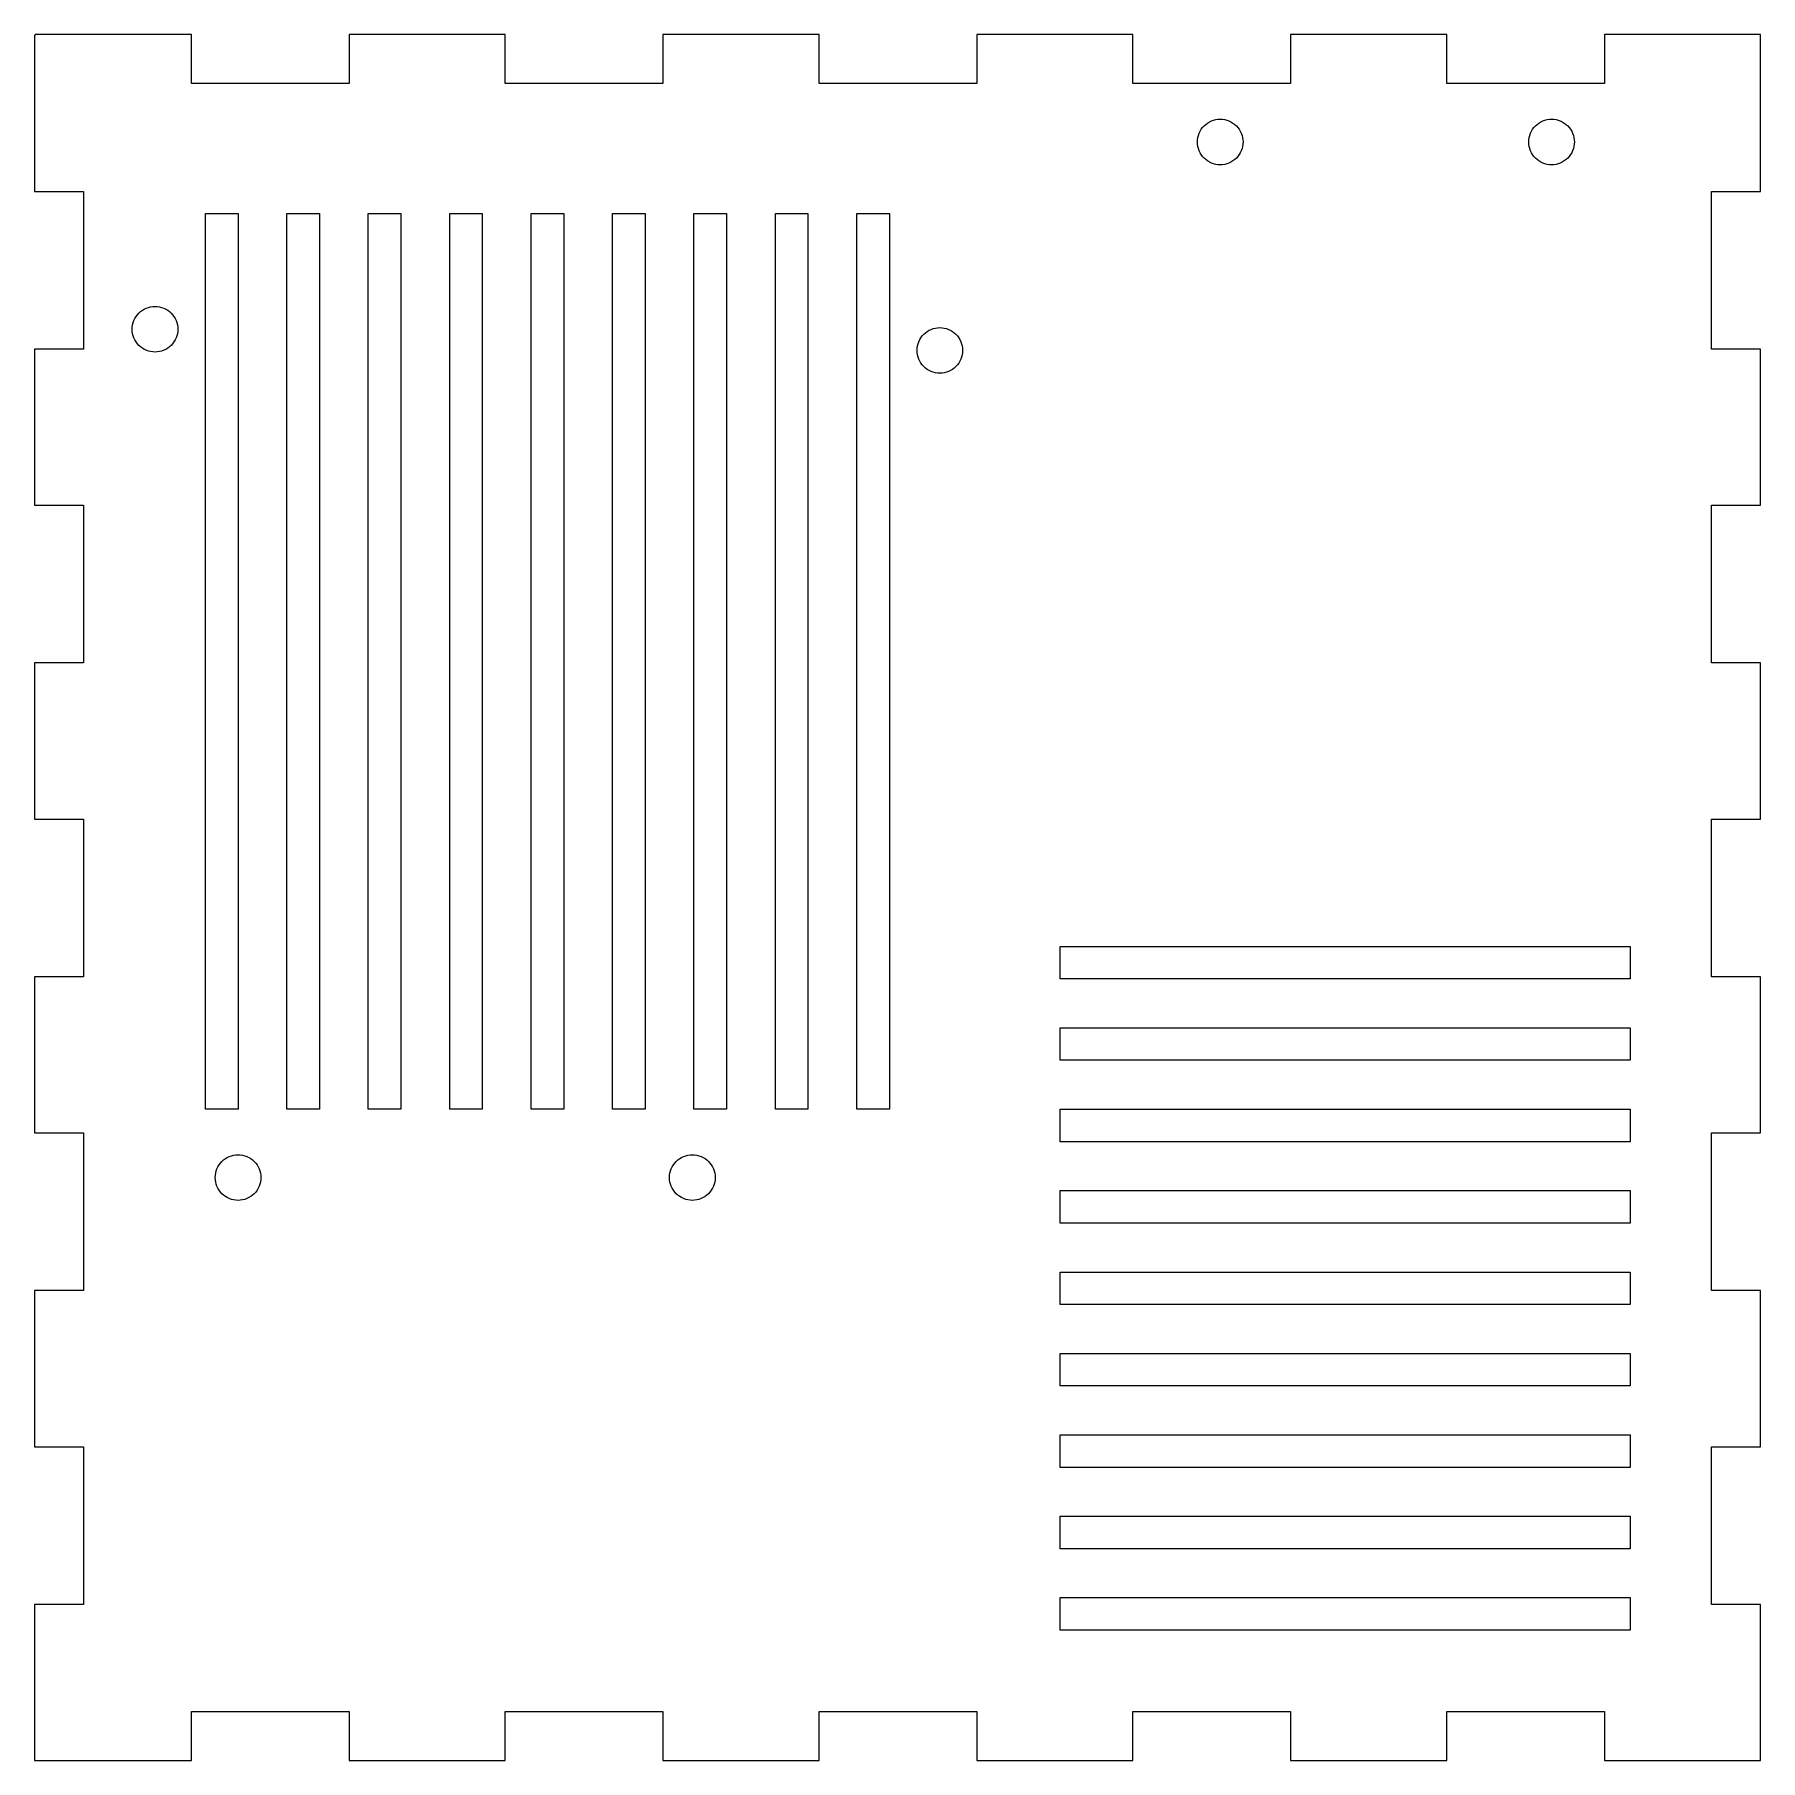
# Model space of a CAD drawing. Header units: metres. Extents: x 0 to 106, y 0 to 106.
import ezdxf

# ---------------------------------------------------------------- set-up
doc = ezdxf.new("R2010")
doc.units = ezdxf.units.M

msp = doc.modelspace()

# ---------------------------------------------------------------- linework, layer by layer
for p, q in [((9.63635, 106), (0.049, 106)), ((0.049, 106), (0.049, 105.951)), ((9.63635, 103), (9.63635, 106)), ((28.9091, 106), (19.3217, 106)), ((19.3217, 106), (19.3217, 103)), ((28.9091, 103), (28.9091, 106)), ((48.1818, 106), (38.5945, 106)), ((38.5945, 106), (38.5945, 103)), ((48.1818, 103), (48.1818, 106)), ((67.4545, 106), (57.8672, 106)), ((57.8672, 106), (57.8672, 103)), ((67.4545, 103), (67.4545, 106)), ((86.7273, 106), (77.1399, 106)), ((77.1399, 106), (77.1399, 103)), ((86.7273, 103), (86.7273, 106)), ((106, 106), (96.4126, 106)), ((96.4126, 106), (96.4126, 103)), ((106, 96.3636), (106, 106)), ((0.049, 105.951), (0, 105.951)), ((0, 105.951), (0, 96.3636)), ((19.3217, 103), (9.63635, 103)), ((38.5945, 103), (28.9091, 103)), ((57.8672, 103), (48.1818, 103)), ((77.1399, 103), (67.4545, 103)), ((96.4126, 103), (86.7273, 103)), ((72.2842, 100.693), (72.4136, 100.74)), ((72.4136, 100.74), (72.5469, 100.773)), ((72.5469, 100.773), (72.6828, 100.793)), ((72.6828, 100.793), (72.82, 100.8)), ((72.82, 100.8), (72.9572, 100.793)), ((72.9572, 100.793), (73.0931, 100.773)), ((73.0931, 100.773), (73.2264, 100.74)), ((73.2264, 100.74), (73.3558, 100.693)), ((92.6342, 100.693), (92.7636, 100.74)), ((92.7636, 100.74), (92.8969, 100.773)), ((92.8969, 100.773), (93.0328, 100.793)), ((93.0328, 100.793), (93.17, 100.8)), ((93.17, 100.8), (93.3072, 100.793)), ((93.3072, 100.793), (93.4431, 100.773)), ((93.4431, 100.773), (93.5764, 100.74)), ((93.5764, 100.74), (93.7057, 100.693)), ((71.4267, 99.5372), (71.4469, 99.6731)), ((71.4469, 99.6731), (71.4803, 99.8064)), ((71.4803, 99.8064), (71.5266, 99.9357)), ((71.5266, 99.9357), (71.5853, 100.06)), ((71.5853, 100.06), (71.6559, 100.178)), ((71.6559, 100.178), (71.7378, 100.288)), ((71.7378, 100.288), (71.83, 100.39)), ((71.83, 100.39), (71.9318, 100.482)), ((71.9318, 100.482), (72.0422, 100.564)), ((72.0422, 100.564), (72.16, 100.635)), ((72.16, 100.635), (72.2842, 100.693)), ((73.3558, 100.693), (73.4799, 100.635)), ((73.4799, 100.635), (73.5978, 100.564)), ((73.5978, 100.564), (73.7081, 100.482)), ((73.7081, 100.482), (73.81, 100.39)), ((73.81, 100.39), (73.9022, 100.288)), ((73.9022, 100.288), (73.9841, 100.178)), ((73.9841, 100.178), (74.0547, 100.06)), ((74.0547, 100.06), (74.1134, 99.9357)), ((74.1134, 99.9357), (74.1597, 99.8064)), ((74.1597, 99.8064), (74.1931, 99.6731)), ((74.1931, 99.6731), (74.2133, 99.5372)), ((91.7767, 99.5372), (91.7969, 99.6731)), ((91.7969, 99.6731), (91.8303, 99.8064)), ((91.8303, 99.8064), (91.8766, 99.9357)), ((91.8766, 99.9357), (91.9353, 100.06)), ((91.9353, 100.06), (92.0059, 100.178)), ((92.0059, 100.178), (92.0878, 100.288)), ((92.0878, 100.288), (92.1801, 100.39)), ((92.1801, 100.39), (92.2818, 100.482)), ((92.2818, 100.482), (92.3922, 100.564)), ((92.3922, 100.564), (92.51, 100.635)), ((92.51, 100.635), (92.6342, 100.693)), ((93.7057, 100.693), (93.83, 100.635)), ((93.83, 100.635), (93.9478, 100.564)), ((93.9478, 100.564), (94.0582, 100.482)), ((94.0582, 100.482), (94.1599, 100.39)), ((94.1599, 100.39), (94.2522, 100.288)), ((94.2522, 100.288), (94.3341, 100.178)), ((94.3341, 100.178), (94.4047, 100.06)), ((94.4047, 100.06), (94.4634, 99.9357)), ((94.4634, 99.9357), (94.5097, 99.8064)), ((94.5097, 99.8064), (94.5431, 99.6731)), ((94.5431, 99.6731), (94.5632, 99.5372)), ((71.42, 99.4), (71.4267, 99.5372)), ((71.4267, 99.2628), (71.42, 99.4)), ((71.4469, 99.1269), (71.4267, 99.2628)), ((71.4803, 98.9936), (71.4469, 99.1269)), ((71.5266, 98.8642), (71.4803, 98.9936)), ((71.5853, 98.74), (71.5266, 98.8642)), ((71.6559, 98.6222), (71.5853, 98.74)), ((71.7378, 98.5118), (71.6559, 98.6222)), ((73.9841, 98.6222), (73.9022, 98.5118)), ((74.0547, 98.74), (73.9841, 98.6222)), ((74.1134, 98.8642), (74.0547, 98.74)), ((74.1597, 98.9936), (74.1134, 98.8642)), ((74.1931, 99.1269), (74.1597, 98.9936)), ((74.2133, 99.2628), (74.1931, 99.1269)), ((74.2133, 99.5372), (74.22, 99.4)), ((74.22, 99.4), (74.2133, 99.2628)), ((91.77, 99.4), (91.7767, 99.5372)), ((91.7767, 99.2628), (91.77, 99.4)), ((91.7969, 99.1269), (91.7767, 99.2628)), ((91.8303, 98.9936), (91.7969, 99.1269)), ((91.8766, 98.8642), (91.8303, 98.9936)), ((91.9353, 98.74), (91.8766, 98.8642)), ((92.0059, 98.6222), (91.9353, 98.74)), ((92.0878, 98.5118), (92.0059, 98.6222)), ((94.3341, 98.6222), (94.2522, 98.5118)), ((94.4047, 98.74), (94.3341, 98.6222)), ((94.4634, 98.8642), (94.4047, 98.74)), ((94.5097, 98.9936), (94.4634, 98.8642)), ((94.5431, 99.1269), (94.5097, 98.9936)), ((94.5632, 99.2628), (94.5431, 99.1269)), ((94.5632, 99.5372), (94.57, 99.4)), ((94.57, 99.4), (94.5632, 99.2628)), ((71.83, 98.41), (71.7378, 98.5118)), ((71.9318, 98.3178), (71.83, 98.41)), ((72.0422, 98.2359), (71.9318, 98.3178)), ((72.16, 98.1653), (72.0422, 98.2359)), ((72.2842, 98.1066), (72.16, 98.1653)), ((72.4136, 98.0603), (72.2842, 98.1066)), ((72.5469, 98.0269), (72.4136, 98.0603)), ((72.6828, 98.0067), (72.5469, 98.0269)), ((72.82, 98), (72.6828, 98.0067)), ((72.9572, 98.0067), (72.82, 98)), ((73.0931, 98.0269), (72.9572, 98.0067)), ((73.2264, 98.0603), (73.0931, 98.0269)), ((73.3558, 98.1066), (73.2264, 98.0603)), ((73.4799, 98.1653), (73.3558, 98.1066)), ((73.5978, 98.2359), (73.4799, 98.1653)), ((73.7081, 98.3178), (73.5978, 98.2359)), ((73.81, 98.41), (73.7081, 98.3178)), ((73.9022, 98.5118), (73.81, 98.41)), ((92.1801, 98.41), (92.0878, 98.5118)), ((92.2818, 98.3178), (92.1801, 98.41)), ((92.3922, 98.2359), (92.2818, 98.3178)), ((92.51, 98.1653), (92.3922, 98.2359)), ((92.6342, 98.1066), (92.51, 98.1653)), ((92.7636, 98.0603), (92.6342, 98.1066)), ((92.8969, 98.0269), (92.7636, 98.0603)), ((93.0328, 98.0067), (92.8969, 98.0269)), ((93.17, 98), (93.0328, 98.0067)), ((93.3072, 98.0067), (93.17, 98)), ((93.4431, 98.0269), (93.3072, 98.0067)), ((93.5764, 98.0603), (93.4431, 98.0269)), ((93.7057, 98.1066), (93.5764, 98.0603)), ((93.83, 98.1653), (93.7057, 98.1066)), ((93.9478, 98.2359), (93.83, 98.1653)), ((94.0582, 98.3178), (93.9478, 98.2359)), ((94.1599, 98.41), (94.0582, 98.3178)), ((94.2522, 98.5118), (94.1599, 98.41)), ((0, 96.3636), (3, 96.3636)), ((3, 96.3636), (3, 86.6783)), ((103, 86.6783), (103, 96.3636)), ((103, 96.3636), (106, 96.3636)), ((10.5, 40), (10.5, 95)), ((10.5, 95), (12.5, 95)), ((12.5, 95), (12.5, 40)), ((15.5, 40), (15.5, 95)), ((15.5, 95), (17.5, 95)), ((17.5, 95), (17.5, 40)), ((20.5, 40), (20.5, 95)), ((20.5, 95), (22.5, 95)), ((22.5, 95), (22.5, 40)), ((25.5, 40), (25.5, 95)), ((25.5, 95), (27.5, 95)), ((27.5, 95), (27.5, 40)), ((30.5, 40), (30.5, 95)), ((30.5, 95), (32.5, 95)), ((32.5, 95), (32.5, 40)), ((35.5, 40), (35.5, 95)), ((35.5, 95), (37.5, 95)), ((37.5, 95), (37.5, 40)), ((40.5, 40), (40.5, 95)), ((40.5, 95), (42.5, 95)), ((42.5, 95), (42.5, 40)), ((45.5, 40), (45.5, 95)), ((45.5, 95), (47.5, 95)), ((47.5, 95), (47.5, 40)), ((50.5, 40), (50.5, 95)), ((50.5, 95), (52.5, 95)), ((52.5, 95), (52.5, 40)), ((6.51184, 88.9822), (6.62219, 89.0641)), ((6.62219, 89.0641), (6.74004, 89.1347)), ((6.74004, 89.1347), (6.86424, 89.1934)), ((6.86424, 89.1934), (6.99359, 89.2397)), ((6.99359, 89.2397), (7.12686, 89.2731)), ((7.12686, 89.2731), (7.26277, 89.2933)), ((7.26277, 89.2933), (7.39999, 89.3)), ((7.39999, 89.3), (7.53722, 89.2933)), ((7.53722, 89.2933), (7.67313, 89.2731)), ((7.67313, 89.2731), (7.8064, 89.2397)), ((7.8064, 89.2397), (7.93575, 89.1934)), ((7.93575, 89.1934), (8.05995, 89.1347)), ((8.05995, 89.1347), (8.1778, 89.0641)), ((8.1778, 89.0641), (8.28815, 88.9822)), ((6, 87.9), (6.00673, 88.0372)), ((6.00673, 88.0372), (6.0269, 88.1731)), ((6.0269, 88.1731), (6.06027, 88.3064)), ((6.06027, 88.3064), (6.10657, 88.4357)), ((6.10657, 88.4357), (6.1653, 88.56)), ((6.1653, 88.56), (6.23593, 88.6778)), ((6.23593, 88.6778), (6.31778, 88.7881)), ((6.31778, 88.7881), (6.41005, 88.8899)), ((6.41005, 88.8899), (6.51184, 88.9822)), ((8.28815, 88.9822), (8.38994, 88.8899)), ((8.38994, 88.8899), (8.48221, 88.7881)), ((8.48221, 88.7881), (8.56406, 88.6778)), ((8.56406, 88.6778), (8.63469, 88.56)), ((8.63469, 88.56), (8.69342, 88.4357)), ((8.69342, 88.4357), (8.73972, 88.3064)), ((8.73972, 88.3064), (8.77309, 88.1731)), ((8.77309, 88.1731), (8.79326, 88.0372)), ((8.79326, 88.0372), (8.79999, 87.9)), ((55.3269, 87.9731), (55.4628, 87.9933)), ((55.4628, 87.9933), (55.6, 88)), ((55.6, 88), (55.7372, 87.9933)), ((55.7372, 87.9933), (55.8731, 87.9731)), ((6.00673, 87.7628), (6, 87.9)), ((6.0269, 87.6269), (6.00673, 87.7628)), ((6.06027, 87.4936), (6.0269, 87.6269)), ((6.10657, 87.3642), (6.06027, 87.4936)), ((6.1653, 87.24), (6.10657, 87.3642)), ((6.23593, 87.1222), (6.1653, 87.24)), ((6.31778, 87.0118), (6.23593, 87.1222)), ((6.41005, 86.91), (6.31778, 87.0118)), ((8.48221, 87.0118), (8.38994, 86.91)), ((8.56406, 87.1222), (8.48221, 87.0118)), ((8.63469, 87.24), (8.56406, 87.1222)), ((8.69342, 87.3642), (8.63469, 87.24)), ((8.73972, 87.4936), (8.69342, 87.3642)), ((8.77309, 87.6269), (8.73972, 87.4936)), ((8.79326, 87.7628), (8.77309, 87.6269)), ((8.79999, 87.9), (8.79326, 87.7628)), ((54.2269, 86.8731), (54.2603, 87.0064)), ((54.2603, 87.0064), (54.3066, 87.1358)), ((54.3066, 87.1358), (54.3653, 87.2599)), ((54.3653, 87.2599), (54.4359, 87.3778)), ((54.4359, 87.3778), (54.5178, 87.4881)), ((54.5178, 87.4881), (54.61, 87.59)), ((54.61, 87.59), (54.7118, 87.6822)), ((54.7118, 87.6822), (54.8222, 87.7641)), ((54.8222, 87.7641), (54.94, 87.8347)), ((54.94, 87.8347), (55.0642, 87.8934)), ((55.0642, 87.8934), (55.1936, 87.9397)), ((55.1936, 87.9397), (55.3269, 87.9731)), ((55.8731, 87.9731), (56.0064, 87.9397)), ((56.0064, 87.9397), (56.1358, 87.8934)), ((56.1358, 87.8934), (56.2599, 87.8347)), ((56.2599, 87.8347), (56.3778, 87.7641)), ((56.3778, 87.7641), (56.4881, 87.6822)), ((56.4881, 87.6822), (56.59, 87.59)), ((56.59, 87.59), (56.6822, 87.4881)), ((56.6822, 87.4881), (56.7641, 87.3778)), ((56.7641, 87.3778), (56.8347, 87.2599)), ((56.8347, 87.2599), (56.8934, 87.1358)), ((56.8934, 87.1358), (56.9397, 87.0064)), ((56.9397, 87.0064), (56.9731, 86.8731)), ((3, 86.6783), (0, 86.6783)), ((0, 86.6783), (0, 77.0909)), ((6.51184, 86.8178), (6.41005, 86.91)), ((6.62219, 86.7359), (6.51184, 86.8178)), ((6.74004, 86.6653), (6.62219, 86.7359)), ((6.86424, 86.6066), (6.74004, 86.6653)), ((6.99359, 86.5603), (6.86424, 86.6066)), ((7.12686, 86.5269), (6.99359, 86.5603)), ((7.26277, 86.5067), (7.12686, 86.5269)), ((7.39999, 86.5), (7.26277, 86.5067)), ((7.53722, 86.5067), (7.39999, 86.5)), ((7.67313, 86.5269), (7.53722, 86.5067)), ((7.8064, 86.5603), (7.67313, 86.5269)), ((7.93575, 86.6066), (7.8064, 86.5603)), ((8.05995, 86.6653), (7.93575, 86.6066)), ((8.1778, 86.7359), (8.05995, 86.6653)), ((8.28815, 86.8178), (8.1778, 86.7359)), ((8.38994, 86.91), (8.28815, 86.8178)), ((54.2, 86.6), (54.2067, 86.7372)), ((54.2067, 86.4628), (54.2, 86.6)), ((54.2067, 86.7372), (54.2269, 86.8731)), ((54.2269, 86.3269), (54.2067, 86.4628)), ((54.2603, 86.1936), (54.2269, 86.3269)), ((54.3066, 86.0642), (54.2603, 86.1936)), ((54.3653, 85.94), (54.3066, 86.0642)), ((54.4359, 85.8222), (54.3653, 85.94)), ((56.8347, 85.94), (56.7641, 85.8222)), ((56.8934, 86.0642), (56.8347, 85.94)), ((56.9397, 86.1936), (56.8934, 86.0642)), ((56.9731, 86.3269), (56.9397, 86.1936)), ((56.9731, 86.8731), (56.9933, 86.7372)), ((56.9933, 86.4628), (56.9731, 86.3269)), ((56.9933, 86.7372), (57, 86.6)), ((57, 86.6), (56.9933, 86.4628)), ((106, 86.6783), (103, 86.6783)), ((106, 77.0909), (106, 86.6783)), ((54.5178, 85.7118), (54.4359, 85.8222)), ((54.61, 85.61), (54.5178, 85.7118)), ((54.7118, 85.5178), (54.61, 85.61)), ((54.8222, 85.4359), (54.7118, 85.5178)), ((54.94, 85.3653), (54.8222, 85.4359)), ((55.0642, 85.3066), (54.94, 85.3653)), ((55.1936, 85.2603), (55.0642, 85.3066)), ((55.3269, 85.2269), (55.1936, 85.2603)), ((55.4628, 85.2067), (55.3269, 85.2269)), ((55.6, 85.2), (55.4628, 85.2067)), ((55.7372, 85.2067), (55.6, 85.2)), ((55.8731, 85.2269), (55.7372, 85.2067)), ((56.0064, 85.2603), (55.8731, 85.2269)), ((56.1358, 85.3066), (56.0064, 85.2603)), ((56.2599, 85.3653), (56.1358, 85.3066)), ((56.3778, 85.4359), (56.2599, 85.3653)), ((56.4881, 85.5178), (56.3778, 85.4359)), ((56.59, 85.61), (56.4881, 85.5178)), ((56.6822, 85.7118), (56.59, 85.61)), ((56.7641, 85.8222), (56.6822, 85.7118)), ((0, 77.0909), (3, 77.0909)), ((3, 77.0909), (3, 67.4055)), ((103, 67.4055), (103, 77.0909)), ((103, 77.0909), (106, 77.0909)), ((3, 67.4055), (0, 67.4055)), ((0, 67.4055), (0, 57.8182)), ((106, 67.4055), (103, 67.4055)), ((106, 57.8182), (106, 67.4055)), ((0, 57.8182), (3, 57.8182)), ((3, 57.8182), (3, 48.1328)), ((103, 48.1328), (103, 57.8182)), ((103, 57.8182), (106, 57.8182)), ((63, 48), (63, 50)), ((63, 50), (98, 50)), ((98, 50), (98, 48)), ((3, 48.1328), (0, 48.1328)), ((0, 48.1328), (0, 38.5455)), ((98, 48), (63, 48)), ((106, 48.1328), (103, 48.1328)), ((106, 38.5455), (106, 48.1328)), ((63, 43), (63, 45)), ((63, 45), (98, 45)), ((98, 45), (98, 43)), ((98, 43), (63, 43)), ((12.5, 40), (10.5, 40)), ((17.5, 40), (15.5, 40)), ((22.5, 40), (20.5, 40)), ((27.5, 40), (25.5, 40)), ((32.5, 40), (30.5, 40)), ((37.5, 40), (35.5, 40)), ((42.5, 40), (40.5, 40)), ((47.5, 40), (45.5, 40)), ((52.5, 40), (50.5, 40)), ((63, 38), (63, 40)), ((63, 40), (98, 40)), ((98, 40), (98, 38)), ((0, 38.5455), (3, 38.5455)), ((3, 38.5455), (3, 28.8601)), ((103, 28.8601), (103, 38.5455)), ((103, 38.5455), (106, 38.5455)), ((11.9642, 37.0934), (12.0936, 37.1397)), ((12.0936, 37.1397), (12.2269, 37.1731)), ((12.2269, 37.1731), (12.3628, 37.1933)), ((12.3628, 37.1933), (12.5, 37.2)), ((12.5, 37.2), (12.6372, 37.1933)), ((12.6372, 37.1933), (12.7731, 37.1731)), ((12.7731, 37.1731), (12.9064, 37.1397)), ((12.9064, 37.1397), (13.0358, 37.0934)), ((39.8642, 37.0934), (39.9936, 37.1397)), ((39.9936, 37.1397), (40.1269, 37.1731)), ((40.1269, 37.1731), (40.2628, 37.1933)), ((40.2628, 37.1933), (40.4, 37.2)), ((40.4, 37.2), (40.5372, 37.1933)), ((40.5372, 37.1933), (40.6731, 37.1731)), ((40.6731, 37.1731), (40.8064, 37.1397)), ((40.8064, 37.1397), (40.9357, 37.0934)), ((98, 38), (63, 38)), ((11.1067, 35.9372), (11.1269, 36.0731)), ((11.1269, 36.0731), (11.1603, 36.2064)), ((11.1603, 36.2064), (11.2066, 36.3358)), ((11.2066, 36.3358), (11.2653, 36.4599)), ((11.2653, 36.4599), (11.3359, 36.5778)), ((11.3359, 36.5778), (11.4178, 36.6881)), ((11.4178, 36.6881), (11.51, 36.7899)), ((11.51, 36.7899), (11.6118, 36.8822)), ((11.6118, 36.8822), (11.7222, 36.9641)), ((11.7222, 36.9641), (11.84, 37.0347)), ((11.84, 37.0347), (11.9642, 37.0934)), ((13.0358, 37.0934), (13.1599, 37.0347)), ((13.1599, 37.0347), (13.2778, 36.9641)), ((13.2778, 36.9641), (13.3881, 36.8822)), ((13.3881, 36.8822), (13.4899, 36.7899)), ((13.4899, 36.7899), (13.5822, 36.6881)), ((13.5822, 36.6881), (13.664, 36.5778)), ((13.664, 36.5778), (13.7347, 36.4599)), ((13.7347, 36.4599), (13.7934, 36.3358)), ((13.7934, 36.3358), (13.8397, 36.2064)), ((13.8397, 36.2064), (13.8731, 36.0731)), ((13.8731, 36.0731), (13.8932, 35.9372)), ((39.0067, 35.9372), (39.0269, 36.0731)), ((39.0269, 36.0731), (39.0603, 36.2064)), ((39.0603, 36.2064), (39.1066, 36.3358)), ((39.1066, 36.3358), (39.1653, 36.4599)), ((39.1653, 36.4599), (39.2359, 36.5778)), ((39.2359, 36.5778), (39.3178, 36.6881)), ((39.3178, 36.6881), (39.41, 36.7899)), ((39.41, 36.7899), (39.5118, 36.8822)), ((39.5118, 36.8822), (39.6222, 36.9641)), ((39.6222, 36.9641), (39.74, 37.0347)), ((39.74, 37.0347), (39.8642, 37.0934)), ((40.9357, 37.0934), (41.06, 37.0347)), ((41.06, 37.0347), (41.1778, 36.9641)), ((41.1778, 36.9641), (41.2881, 36.8822)), ((41.2881, 36.8822), (41.3899, 36.7899)), ((41.3899, 36.7899), (41.4822, 36.6881)), ((41.4822, 36.6881), (41.5641, 36.5778)), ((41.5641, 36.5778), (41.6347, 36.4599)), ((41.6347, 36.4599), (41.6934, 36.3358)), ((41.6934, 36.3358), (41.7397, 36.2064)), ((41.7397, 36.2064), (41.7731, 36.0731)), ((41.7731, 36.0731), (41.7933, 35.9372)), ((11.1, 35.8), (11.1067, 35.9372)), ((11.1067, 35.6628), (11.1, 35.8)), ((11.1269, 35.5269), (11.1067, 35.6628)), ((11.1603, 35.3936), (11.1269, 35.5269)), ((11.2066, 35.2642), (11.1603, 35.3936)), ((11.2653, 35.14), (11.2066, 35.2642)), ((11.3359, 35.0222), (11.2653, 35.14)), ((11.4178, 34.9118), (11.3359, 35.0222)), ((13.664, 35.0222), (13.5822, 34.9118)), ((13.7347, 35.14), (13.664, 35.0222)), ((13.7934, 35.2642), (13.7347, 35.14)), ((13.8397, 35.3936), (13.7934, 35.2642)), ((13.8731, 35.5269), (13.8397, 35.3936)), ((13.8932, 35.6628), (13.8731, 35.5269)), ((13.8932, 35.9372), (13.9, 35.8)), ((13.9, 35.8), (13.8932, 35.6628)), ((39, 35.8), (39.0067, 35.9372)), ((39.0067, 35.6628), (39, 35.8)), ((39.0269, 35.5269), (39.0067, 35.6628)), ((39.0603, 35.3936), (39.0269, 35.5269)), ((39.1066, 35.2642), (39.0603, 35.3936)), ((39.1653, 35.14), (39.1066, 35.2642)), ((39.2359, 35.0222), (39.1653, 35.14)), ((39.3178, 34.9118), (39.2359, 35.0222)), ((41.5641, 35.0222), (41.4822, 34.9118)), ((41.6347, 35.14), (41.5641, 35.0222)), ((41.6934, 35.2642), (41.6347, 35.14)), ((41.7397, 35.3936), (41.6934, 35.2642)), ((41.7731, 35.5269), (41.7397, 35.3936)), ((41.7933, 35.6628), (41.7731, 35.5269)), ((41.7933, 35.9372), (41.8, 35.8)), ((41.8, 35.8), (41.7933, 35.6628)), ((63, 33), (63, 35)), ((63, 35), (98, 35)), ((98, 35), (98, 33)), ((11.51, 34.81), (11.4178, 34.9118)), ((11.6118, 34.7178), (11.51, 34.81)), ((11.7222, 34.6359), (11.6118, 34.7178)), ((11.84, 34.5653), (11.7222, 34.6359)), ((11.9642, 34.5066), (11.84, 34.5653)), ((12.0936, 34.4603), (11.9642, 34.5066)), ((12.2269, 34.4269), (12.0936, 34.4603)), ((12.3628, 34.4067), (12.2269, 34.4269)), ((12.5, 34.4), (12.3628, 34.4067)), ((12.6372, 34.4067), (12.5, 34.4)), ((12.7731, 34.4269), (12.6372, 34.4067)), ((12.9064, 34.4603), (12.7731, 34.4269)), ((13.0358, 34.5066), (12.9064, 34.4603)), ((13.1599, 34.5653), (13.0358, 34.5066)), ((13.2778, 34.6359), (13.1599, 34.5653)), ((13.3881, 34.7178), (13.2778, 34.6359)), ((13.4899, 34.81), (13.3881, 34.7178)), ((13.5822, 34.9118), (13.4899, 34.81)), ((39.41, 34.81), (39.3178, 34.9118)), ((39.5118, 34.7178), (39.41, 34.81)), ((39.6222, 34.6359), (39.5118, 34.7178)), ((39.74, 34.5653), (39.6222, 34.6359)), ((39.8642, 34.5066), (39.74, 34.5653)), ((39.9936, 34.4603), (39.8642, 34.5066)), ((40.1269, 34.4269), (39.9936, 34.4603)), ((40.2628, 34.4067), (40.1269, 34.4269)), ((40.4, 34.4), (40.2628, 34.4067)), ((40.5372, 34.4067), (40.4, 34.4)), ((40.6731, 34.4269), (40.5372, 34.4067)), ((40.8064, 34.4603), (40.6731, 34.4269)), ((40.9357, 34.5066), (40.8064, 34.4603)), ((41.06, 34.5653), (40.9357, 34.5066)), ((41.1778, 34.6359), (41.06, 34.5653)), ((41.2881, 34.7178), (41.1778, 34.6359)), ((41.3899, 34.81), (41.2881, 34.7178)), ((41.4822, 34.9118), (41.3899, 34.81)), ((98, 33), (63, 33)), ((63, 28), (63, 30)), ((63, 30), (98, 30)), ((98, 30), (98, 28)), ((3, 28.8601), (0, 28.8601)), ((0, 28.8601), (0, 19.2727)), ((106, 28.8601), (103, 28.8601)), ((106, 19.2727), (106, 28.8601)), ((98, 28), (63, 28)), ((63, 23), (63, 25)), ((63, 25), (98, 25)), ((98, 25), (98, 23)), ((98, 23), (63, 23)), ((0, 19.2727), (3, 19.2727)), ((3, 19.2727), (3, 9.58736)), ((63, 18), (63, 20)), ((63, 20), (98, 20)), ((98, 20), (98, 18)), ((103, 9.58736), (103, 19.2727)), ((103, 19.2727), (106, 19.2727)), ((98, 18), (63, 18)), ((63, 13), (63, 15)), ((63, 15), (98, 15)), ((98, 15), (98, 13)), ((98, 13), (63, 13)), ((3, 9.58736), (0, 9.58736)), ((0, 9.58736), (0, 0)), ((63, 8), (63, 10)), ((63, 10), (98, 10)), ((98, 10), (98, 8)), ((106, 9.58736), (103, 9.58736)), ((106, 0), (106, 9.58736)), ((98, 8), (63, 8)), ((9.63635, 3), (19.3217, 3)), ((9.63635, 0), (9.63635, 3)), ((19.3217, 3), (19.3217, 0)), ((28.9091, 0), (28.9091, 3)), ((28.9091, 3), (38.5945, 3)), ((38.5945, 3), (38.5945, 0)), ((48.1818, 0), (48.1818, 3)), ((48.1818, 3), (57.8672, 3)), ((57.8672, 3), (57.8672, 0)), ((67.4545, 0), (67.4545, 3)), ((67.4545, 3), (77.1399, 3)), ((77.1399, 3), (77.1399, 0)), ((86.7273, 0), (86.7273, 3)), ((86.7273, 3), (96.4126, 3)), ((96.4126, 3), (96.4126, 0)), ((0, 0), (9.63635, 0)), ((19.3217, 0), (28.9091, 0)), ((38.5945, 0), (48.1818, 0)), ((57.8672, 0), (67.4545, 0)), ((77.1399, 0), (86.7273, 0)), ((96.4126, 0), (106, 0))]:
    msp.add_line(p, q)

doc.saveas('drawing.dxf')
